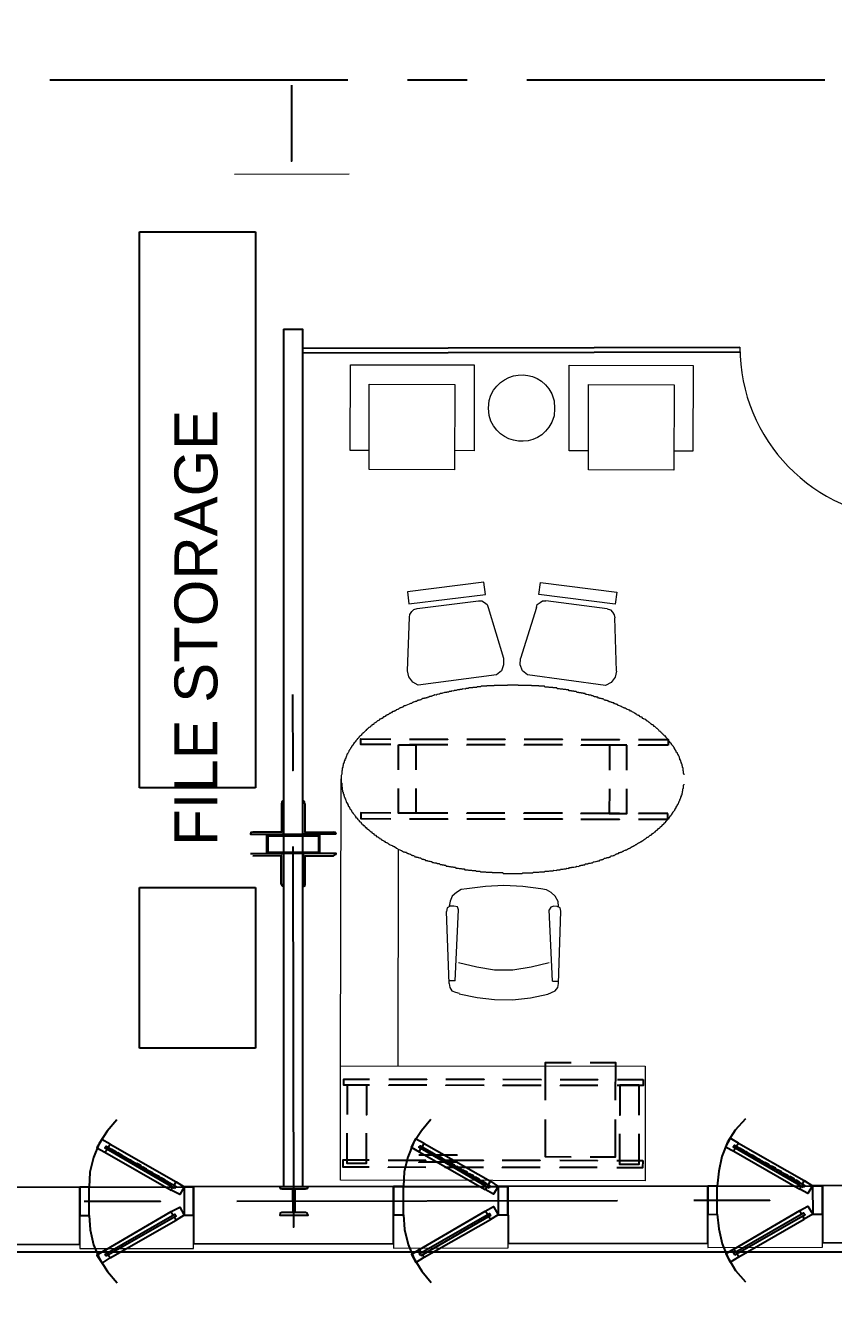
# Model space of a CAD drawing. Header units: inches. Extents: x 6322 to 85903, y -36042 to 7673.
# Drawn here: x 61469.1 to 61638.7, y 5489 to 5755.1 of the extents above; entities that cross this region are included whole.
import ezdxf
from ezdxf.enums import TextEntityAlignment as Align

# ---------------------------------------------------------------- set-up
doc = ezdxf.new("R2010")
doc.units = ezdxf.units.IN
doc.header["$LTSCALE"] = 10
doc.linetypes.add('Amconstr', pattern=[9999, 9999, 0])
doc.linetypes.add('CENTER', pattern=[2, 1.25, -0.25, 0.25, -0.25])
doc.layers.add('A-DOOR', color=2, linetype='Continuous', lineweight=20)
for name, color, linetype in [('A-TEXT-P', 3, 'Continuous'), ('A-WALL-BLWK', 33, 'Continuous'), ('FURN', 6, 'Continuous'), ('Plot Boundary', 1, 'Continuous'), ('ROAD CL', 251, 'CENTER')]:
    doc.layers.add(name, color=color, linetype=linetype)
doc.styles.add('1by8in-1F', font='arial.ttf', dxfattribs={"height": 6})

# ---------------------------------------------------------------- blocks, each defined once
blk = doc.blocks.new('pdf plan')
at = {"color": 7, "linetype": 'Continuous', "lineweight": 9, "true_color": 0x000007}
blk.add_line((279.693, 363.269), (279.693, 363.22), dxfattribs=at)
at = {"color": 7, "linetype": 'Continuous', "lineweight": -2, "true_color": 0x000007}
for points in [[(277.718, 391.6), (277.718, 388.491), (277.718, 388.491)], [(277.718, 366.674), (277.718, 363.565), (277.718, 363.565)], [(281.732, 364.619), (280.508, 364.623), (280.509, 364.854), (281.733, 364.85)], [(282.494, 364.847), (284.065, 364.842), (284.065, 364.842)], [(284.842, 364.839), (286.397, 364.834), (286.397, 364.834)], [(287.174, 364.831), (288.746, 364.825), (288.746, 364.825)], [(289.506, 364.823), (291.078, 364.817), (291.078, 364.817)], [(291.855, 364.814), (293.062, 364.81), (293.062, 364.579)], [(282.043, 363.592), (282.046, 364.617), (282.046, 364.617)], [(282.046, 364.617), (282.757, 364.615), (282.754, 363.589)], [(284.064, 364.61), (282.493, 364.616), (282.493, 364.616)], [(286.396, 364.602), (284.841, 364.608), (284.841, 364.608)], [(288.745, 364.594), (287.173, 364.599), (287.173, 364.599)], [(291.077, 364.586), (289.506, 364.591), (289.506, 364.591)], [(291.375, 364.585), (290.663, 364.587), (290.66, 363.562)], [(291.371, 363.559), (291.375, 364.585), (291.375, 364.585)], [(293.062, 364.579), (291.854, 364.583), (291.854, 364.583)], [(282.751, 362.829), (282.748, 361.82), (282.036, 361.822), (282.04, 362.831)], [(290.657, 362.801), (290.654, 361.792), (291.365, 361.789), (291.368, 362.798)], [(279.488, 360.968), (278.132, 360.968), (278.132, 362.324)], [(278.214, 362.209), (278.198, 362.291), (278.132, 362.324)], [(278.214, 362.209), (278.214, 361.051), (279.372, 361.051)], [(281.722, 361.823), (280.498, 361.828), (280.497, 361.596), (281.721, 361.592)], [(282.482, 361.589), (284.053, 361.584), (284.053, 361.584)], [(284.054, 361.815), (282.483, 361.821), (282.483, 361.821)], [(284.831, 361.581), (286.385, 361.575), (286.385, 361.575)], [(286.386, 361.807), (284.832, 361.812), (284.832, 361.812)], [(287.163, 361.573), (288.734, 361.567), (288.734, 361.567)], [(288.735, 361.799), (287.164, 361.804), (287.164, 361.804)], [(289.495, 361.564), (291.066, 361.559), (291.066, 361.559)], [(291.067, 361.79), (289.496, 361.796), (289.496, 361.796)], [(293.052, 361.783), (291.844, 361.788), (291.844, 361.788)], [(291.844, 361.556), (293.051, 361.552), (293.052, 361.783)], [(279.488, 360.968), (279.455, 361.034), (279.372, 361.051)], [(275.981, 360.174), (277.338, 360.174), (277.338, 358.818)], [(277.238, 358.917), (277.238, 360.075), (276.081, 360.075)], [(277.255, 358.917), (277.255, 360.075), (276.081, 360.075)], [(277.718, 360.455), (277.718, 344.891), (277.718, 344.891)], [(277.238, 358.917), (277.288, 358.851), (277.338, 358.818)], [(277.255, 358.917), (277.272, 358.851), (277.338, 358.818)], [(289.079, 351.592), (288.021, 351.596), (288.016, 350.074)], [(290.893, 350.064), (290.899, 351.586), (289.857, 351.589)], [(280.839, 350.695), (279.781, 350.699), (279.782, 350.947), (280.84, 350.943)], [(279.925, 349.491), (279.93, 350.715), (280.707, 350.712)], [(280.707, 350.712), (280.703, 349.488), (280.703, 349.488)], [(283.171, 350.687), (281.617, 350.692), (281.617, 350.692)], [(281.618, 350.94), (283.172, 350.935), (283.172, 350.935)], [(285.52, 350.678), (283.949, 350.684), (283.949, 350.684)], [(283.95, 350.932), (285.521, 350.927), (285.521, 350.927)], [(287.852, 350.67), (286.281, 350.676), (286.281, 350.676)], [(286.282, 350.924), (287.853, 350.918), (287.853, 350.918)], [(288.63, 350.916), (290.169, 350.91), (290.169, 350.91)], [(290.168, 350.662), (288.63, 350.668), (288.63, 350.668)], [(292.021, 350.904), (292.02, 350.656), (290.962, 350.659)], [(290.963, 350.907), (292.021, 350.904), (292.021, 350.904)], [(291.061, 350.676), (291.057, 349.452), (291.057, 349.452)], [(291.851, 349.449), (291.855, 350.673), (291.061, 350.676)], [(270.507, 349.291), (270.11, 348.828), (269.779, 348.332), (269.547, 347.753), (269.399, 347.157), (269.365, 346.545)], [(283.342, 349.291), (282.961, 348.828), (282.63, 348.332), (282.399, 347.753), (282.25, 347.157), (282.217, 346.545)], [(288.013, 349.28), (288.007, 347.759), (289.066, 347.755)], [(290.885, 347.749), (290.891, 349.27), (290.891, 349.27)], [(296.193, 349.291), (295.78, 348.828), (295.465, 348.332), (295.234, 347.753), (295.102, 347.157), (295.035, 346.545)], [(280.7, 348.727), (280.696, 347.487), (279.918, 347.489), (279.923, 348.73)], [(291.054, 348.691), (291.05, 347.45), (291.844, 347.447), (291.848, 348.688)], [(270.143, 348.183), (270.226, 348.299), (269.895, 348.497), (269.68, 348.15), (270.011, 347.968), (270.11, 348.084)], [(270.226, 348.299), (272.922, 346.76), (272.922, 346.76)], [(282.994, 348.183), (283.06, 348.299), (282.713, 348.497), (282.531, 348.15), (282.862, 347.968), (282.928, 348.084)], [(283.06, 348.299), (285.773, 346.76), (285.773, 346.76)], [(295.829, 348.183), (295.912, 348.299), (295.565, 348.497), (295.383, 348.15), (295.713, 347.968), (295.78, 348.084)], [(295.912, 348.299), (298.591, 346.76), (298.591, 346.76)], [(270.011, 347.968), (272.723, 346.413), (272.723, 346.413)], [(280.811, 347.337), (279.752, 347.341), (279.753, 347.639), (280.812, 347.635)], [(281.589, 347.632), (283.128, 347.627), (283.128, 347.627)], [(282.845, 347.844), (284.416, 347.844), (284.416, 347.844)], [(284.416, 347.546), (282.845, 347.546), (282.845, 347.546)], [(282.862, 347.968), (285.558, 346.413), (285.558, 346.413)], [(283.922, 347.624), (285.493, 347.619), (285.493, 347.619)], [(286.254, 347.616), (287.808, 347.611), (287.808, 347.611)], [(288.602, 347.608), (290.14, 347.602), (290.14, 347.602)], [(289.843, 347.752), (290.885, 347.749), (290.885, 347.749)], [(291.993, 347.596), (291.992, 347.298), (290.933, 347.302)], [(290.934, 347.6), (291.993, 347.596), (291.993, 347.596)], [(295.713, 347.968), (298.409, 346.413), (298.409, 346.413)], [(283.127, 347.329), (281.588, 347.335), (281.588, 347.335)], [(285.492, 347.321), (283.92, 347.327), (283.92, 347.327)], [(287.807, 347.313), (286.253, 347.318), (286.253, 347.318)], [(290.139, 347.305), (288.601, 347.31), (288.601, 347.31)], [(268.985, 346.545), (273.633, 346.545), (273.633, 346.545)], [(272.855, 346.628), (272.922, 346.76), (273.252, 346.545), (273.07, 346.231), (272.723, 346.413), (272.789, 346.545)], [(281.803, 346.545), (286.484, 346.545), (286.484, 346.545)], [(285.69, 346.628), (285.773, 346.76), (286.087, 346.545), (285.889, 346.231), (285.558, 346.413), (285.641, 346.545)], [(294.655, 346.545), (299.336, 346.545), (299.336, 346.545)], [(298.542, 346.628), (298.591, 346.76), (298.939, 346.545), (298.74, 346.231), (298.409, 346.413), (298.476, 346.545)], [(269.167, 345.967), (272.276, 345.967), (272.276, 345.967)], [(275.403, 345.967), (290.95, 345.967), (290.95, 345.967)], [(294.076, 345.967), (297.186, 345.967), (297.186, 345.967)], [(270.011, 343.965), (272.723, 345.536), (272.723, 345.536)], [(272.789, 345.404), (272.723, 345.536), (273.07, 345.718), (273.252, 345.388), (272.922, 345.189), (272.855, 345.321)], [(282.862, 343.965), (285.558, 345.536), (285.558, 345.536)], [(285.641, 345.404), (285.558, 345.536), (285.889, 345.718), (286.087, 345.388), (285.773, 345.189), (285.69, 345.321)], [(295.713, 343.965), (298.409, 345.536), (298.409, 345.536)], [(298.476, 345.404), (298.409, 345.536), (298.74, 345.718), (298.939, 345.388), (298.591, 345.189), (298.542, 345.321)], [(269.365, 345.388), (269.399, 344.792), (269.547, 344.18), (269.779, 343.618), (270.11, 343.089), (270.507, 342.625)], [(270.226, 343.651), (272.922, 345.189), (272.922, 345.189)], [(282.217, 345.388), (282.25, 344.792), (282.399, 344.18), (282.63, 343.618), (282.961, 343.089), (283.342, 342.625)], [(283.06, 343.651), (285.773, 345.189), (285.773, 345.189)], [(295.035, 345.388), (295.102, 344.792), (295.234, 344.18), (295.465, 343.618), (295.78, 343.089), (296.193, 342.625)], [(295.912, 343.651), (298.591, 345.189), (298.591, 345.189)], [(270.11, 343.849), (270.011, 343.965), (269.68, 343.767), (269.895, 343.436), (270.226, 343.651), (270.143, 343.767)], [(282.928, 343.849), (282.862, 343.965), (282.531, 343.767), (282.713, 343.436), (283.06, 343.651), (282.994, 343.767)], [(295.78, 343.849), (295.713, 343.965), (295.383, 343.767), (295.565, 343.436), (295.912, 343.651), (295.829, 343.767)]]:
    blk.add_lwpolyline(points, dxfattribs=at)
at = {"color": 7, "linetype": 'Continuous', "lineweight": 9, "true_color": 0x000007}
for points in [[(280.067, 387.948), (275.386, 387.948), (275.386, 387.948)], [(280.089, 376.653), (280.102, 380.159), (285.163, 380.141), (285.151, 376.635), (284.357, 376.638)], [(289.038, 376.621), (289.05, 380.128), (294.111, 380.11), (294.099, 376.604)], [(285.768, 378.072), (285.752, 378.37), (285.77, 378.684)], [(288.335, 378.956), (288.433, 378.674), (288.448, 378.36)], [(288.448, 378.36), (288.431, 378.062), (288.33, 377.798)], [(280.867, 376.65), (280.089, 376.653), (280.089, 376.653)], [(289.831, 376.619), (289.038, 376.621), (289.038, 376.621)], [(294.099, 376.604), (293.321, 376.606), (293.321, 376.606)], [(282.495, 369.826), (282.511, 369.942), (282.595, 370.057), (282.678, 370.14), (282.81, 370.189), (285.325, 370.494), (285.458, 370.494), (285.573, 370.427), (285.672, 370.344), (285.721, 370.228)], [(287.689, 370.221), (287.723, 370.337), (287.839, 370.419), (287.939, 370.485), (288.071, 370.484)], [(290.584, 370.161), (288.071, 370.484), (288.071, 370.484)], [(282.849, 367.046), (282.634, 367.179), (282.469, 367.395), (282.421, 367.643), (282.495, 369.826)], [(285.721, 370.228), (286.342, 368.142), (286.342, 368.142)], [(287.689, 370.221), (287.037, 368.139), (287.037, 368.139)], [(290.584, 370.161), (290.716, 370.111), (290.798, 370.028), (290.864, 369.912), (290.897, 369.796)], [(290.955, 367.613), (290.897, 369.796), (290.897, 369.796)], [(286.342, 368.142), (286.341, 367.877), (286.258, 367.629), (286.059, 367.465)], [(287.316, 367.46), (287.118, 367.626), (287.02, 367.875), (287.037, 368.139)], [(286.059, 367.465), (282.849, 367.046), (282.849, 367.046)], [(290.507, 367.019), (287.316, 367.46), (287.316, 367.46)], [(290.955, 367.613), (290.905, 367.365), (290.739, 367.15), (290.507, 367.019)], [(287.083, 367.031), (286.95, 367.032), (286.934, 367.048), (286.504, 367.05), (286.487, 367.033), (285.958, 367.035), (285.942, 367.019), (285.66, 367.02), (285.644, 367.003), (285.429, 367.004), (285.412, 366.971), (285.263, 366.971), (285.23, 366.955), (285.081, 366.955), (285.065, 366.939), (284.916, 366.939), (284.899, 366.906), (284.816, 366.907), (284.767, 366.89), (284.667, 366.891), (284.651, 366.874), (284.552, 366.875), (284.535, 366.858), (284.452, 366.858), (284.403, 366.825), (284.32, 366.826), (284.303, 366.809), (284.221, 366.81), (284.204, 366.793), (284.121, 366.793), (284.088, 366.76), (284.022, 366.761), (284.005, 366.744), (283.923, 366.744), (283.906, 366.728), (283.84, 366.728), (283.823, 366.712), (283.757, 366.712), (283.724, 366.679), (283.691, 366.679), (283.641, 366.663), (283.608, 366.663), (283.592, 366.646), (283.525, 366.647), (283.492, 366.63), (283.459, 366.63), (283.409, 366.597), (283.393, 366.597), (283.376, 366.581), (283.31, 366.581), (283.294, 366.565), (283.244, 366.565), (283.227, 366.532), (283.178, 366.532), (283.161, 366.516), (283.111, 366.516), (283.095, 366.499), (283.029, 366.499), (283.012, 366.483), (282.996, 366.483), (282.962, 366.45), (282.946, 366.45), (282.913, 366.434), (282.863, 366.434), (282.846, 366.417), (282.813, 366.418), (282.797, 366.385), (282.731, 366.385), (282.714, 366.368), (282.697, 366.368), (282.664, 366.352), (282.648, 366.352), (282.631, 366.335), (282.615, 366.336), (282.581, 366.303), (282.532, 366.303)], [(291.083, 366.19), (291.05, 366.207), (291.016, 366.207), (291, 366.24), (290.967, 366.24), (290.95, 366.257), (290.934, 366.257), (290.901, 366.273), (290.868, 366.273), (290.851, 366.307), (290.802, 366.307), (290.785, 366.323), (290.752, 366.323), (290.736, 366.34), (290.719, 366.34), (290.703, 366.357), (290.653, 366.357), (290.604, 366.39), (290.587, 366.39), (290.571, 366.407), (290.521, 366.407), (290.504, 366.424), (290.471, 366.424), (290.438, 366.457), (290.422, 366.457), (290.405, 366.474), (290.356, 366.474), (290.323, 366.49), (290.273, 366.491), (290.257, 366.507), (290.224, 366.507), (290.191, 366.54), (290.141, 366.541), (290.125, 366.557), (290.058, 366.557), (290.042, 366.574), (290.025, 366.574), (289.992, 366.607), (289.943, 366.607), (289.91, 366.624), (289.844, 366.624), (289.827, 366.641), (289.794, 366.641), (289.744, 366.658), (289.695, 366.658), (289.678, 366.691), (289.612, 366.691), (289.596, 366.708), (289.53, 366.708), (289.513, 366.725), (289.43, 366.725), (289.414, 366.742), (289.348, 366.742), (289.315, 366.775), (289.232, 366.775), (289.216, 366.792), (289.133, 366.792), (289.116, 366.809), (289.017, 366.809), (289.001, 366.842), (288.918, 366.843), (288.885, 366.859), (288.786, 366.86), (288.769, 366.876), (288.67, 366.877), (288.621, 366.893), (288.538, 366.894), (288.521, 366.927), (288.373, 366.927), (288.356, 366.944), (288.207, 366.944), (288.174, 366.961), (288.025, 366.962), (288.009, 366.995), (287.794, 366.995), (287.777, 367.012), (287.496, 367.013), (287.48, 367.03), (287.414, 367.03)], [(282.316, 366.204), (282.283, 366.204), (282.267, 366.188), (282.25, 366.188), (282.234, 366.155), (282.2, 366.155), (282.184, 366.139), (282.167, 366.139), (282.134, 366.122), (282.118, 366.122), (282.101, 366.106), (282.084, 366.106), (282.051, 366.073), (282.035, 366.073), (282.018, 366.056), (282.002, 366.057), (281.968, 366.04), (281.952, 366.04), (281.935, 366.007), (281.902, 366.007), (281.886, 365.991), (281.869, 365.991), (281.852, 365.974), (281.819, 365.974), (281.803, 365.958), (281.786, 365.958), (281.753, 365.925), (281.737, 365.925), (281.72, 365.909), (281.703, 365.892), (281.67, 365.892), (281.654, 365.859), (281.637, 365.859), (281.604, 365.843), (281.587, 365.843), (281.571, 365.826), (281.554, 365.827), (281.521, 365.81), (281.504, 365.777), (281.488, 365.777), (281.471, 365.761), (281.438, 365.761), (281.438, 365.744), (281.422, 365.744), (281.372, 365.695), (281.355, 365.695), (281.339, 365.678), (281.322, 365.679), (281.289, 365.662), (281.272, 365.662), (281.272, 365.629), (281.256, 365.613), (281.223, 365.613), (281.206, 365.596), (281.19, 365.596), (281.173, 365.58), (281.123, 365.53), (281.107, 365.53), (281.073, 365.514), (281.057, 365.481), (281.04, 365.481), (281.04, 365.464), (281.024, 365.448), (280.991, 365.448), (280.974, 365.432), (280.957, 365.432), (280.957, 365.399), (280.941, 365.382), (280.908, 365.382), (280.891, 365.366), (280.891, 365.333), (280.874, 365.333), (280.841, 365.316), (280.825, 365.316), (280.808, 365.3), (280.808, 365.283), (280.791, 365.283), (280.758, 365.25), (280.758, 365.234), (280.742, 365.234)], [(291.314, 366.09), (291.281, 366.09), (291.264, 366.107), (291.248, 366.107), (291.231, 366.123)], [(291.528, 365.973), (291.495, 366.007), (291.479, 366.007)], [(292.519, 365.341), (292.485, 365.341), (292.485, 365.358), (292.469, 365.391), (292.453, 365.391), (292.436, 365.408), (292.403, 365.408), (292.403, 365.424), (292.387, 365.441), (292.37, 365.441), (292.321, 365.491), (292.304, 365.508), (292.288, 365.508), (292.238, 365.557), (292.222, 365.557), (292.189, 365.574), (292.156, 365.624), (292.139, 365.624), (292.106, 365.641), (292.09, 365.641), (292.073, 365.657), (292.057, 365.657), (292.023, 365.674), (292.024, 365.707), (292.007, 365.707), (291.991, 365.724), (291.958, 365.724), (291.941, 365.74), (291.924, 365.74), (291.875, 365.79), (291.859, 365.79), (291.842, 365.807), (291.809, 365.807), (291.792, 365.824), (291.776, 365.824), (291.759, 365.857), (291.726, 365.857), (291.726, 365.873), (291.71, 365.89), (291.693, 365.89), (291.66, 365.923)], [(292.964, 364.91), (292.964, 364.943), (292.931, 364.943), (292.914, 364.96), (292.914, 364.976), (292.898, 364.976), (292.865, 365.009), (292.865, 365.026), (292.848, 365.026), (292.832, 365.043), (292.832, 365.059), (292.815, 365.059), (292.782, 365.092), (292.782, 365.109), (292.766, 365.109), (292.749, 365.126), (292.749, 365.142), (292.716, 365.142), (292.683, 365.192), (292.634, 365.242), (292.617, 365.242), (292.617, 365.258)], [(280.426, 364.921), (280.426, 364.904), (280.41, 364.904), (280.377, 364.871), (280.376, 364.855), (280.36, 364.855), (280.36, 364.838), (280.343, 364.805), (280.31, 364.805), (280.31, 364.789), (280.293, 364.772), (280.293, 364.756), (280.277, 364.756), (280.277, 364.723), (280.227, 364.69), (280.21, 364.657), (280.21, 364.64), (280.194, 364.64), (280.194, 364.624), (280.144, 364.574), (280.144, 364.558), (280.127, 364.558), (280.127, 364.525)], [(280.609, 365.102), (280.592, 365.102), (280.592, 365.086), (280.576, 365.069), (280.543, 365.069), (280.543, 365.053)], [(293.719, 363.369), (293.719, 363.385), (293.686, 363.419), (293.686, 363.534), (293.67, 363.534), (293.67, 363.65), (293.654, 363.667), (293.654, 363.733), (293.638, 363.733), (293.638, 363.799), (293.605, 363.816), (293.605, 363.849), (293.588, 363.882), (293.589, 363.915), (293.572, 363.948), (293.572, 363.981), (293.539, 363.981), (293.539, 364.048), (293.523, 364.048), (293.523, 364.081), (293.507, 364.114), (293.507, 364.13), (293.49, 364.147), (293.49, 364.18), (293.457, 364.197), (293.457, 364.213), (293.441, 364.23), (293.441, 364.263), (293.424, 364.28), (293.391, 364.296), (293.392, 364.346), (293.375, 364.346), (293.375, 364.362), (293.342, 364.412), (293.342, 364.445), (293.309, 364.445), (293.309, 364.479), (293.293, 364.495), (293.293, 364.512), (293.276, 364.512), (293.276, 364.528), (293.244, 364.561), (293.227, 364.578), (293.227, 364.595), (293.211, 364.595), (293.211, 364.611), (293.194, 364.644), (293.194, 364.661), (293.161, 364.661), (293.161, 364.678), (293.112, 364.744), (293.112, 364.76), (293.079, 364.76), (293.079, 364.794)], [(279.961, 364.261), (279.961, 364.228), (279.928, 364.228), (279.928, 364.195)], [(280.044, 364.409), (280.044, 364.393), (280.011, 364.376)], [(279.877, 364.046), (279.877, 364.03), (279.844, 364.03), (279.844, 363.964), (279.827, 363.964), (279.827, 363.897), (279.811, 363.898), (279.811, 363.848), (279.777, 363.848), (279.777, 363.782), (279.761, 363.749), (279.76, 363.699), (279.744, 363.666), (279.743, 363.567), (279.727, 363.55), (279.727, 363.517)], [(279.651, 351.493), (279.693, 363.22), (279.693, 363.22)], [(279.693, 363.22), (279.692, 363.071), (279.725, 363.054), (279.725, 362.905), (279.741, 362.889), (279.741, 362.79), (279.757, 362.756), (279.757, 362.69), (279.773, 362.674), (279.773, 362.608), (279.806, 362.591), (279.806, 362.541), (279.822, 362.525), (279.822, 362.492), (279.839, 362.458), (279.839, 362.425), (279.872, 362.409), (279.872, 362.376), (279.888, 362.359), (279.888, 362.342), (279.904, 362.309), (279.904, 362.276), (279.921, 362.276), (279.921, 362.227), (279.954, 362.226), (279.954, 362.193), (279.986, 362.144), (279.986, 362.111), (280.003, 362.111), (280.003, 362.077), (280.036, 362.061), (280.036, 362.044), (280.052, 362.011), (280.052, 361.995), (280.069, 361.995), (280.069, 361.978), (280.102, 361.961), (280.102, 361.928), (280.118, 361.928), (280.118, 361.895), (280.134, 361.895), (280.134, 361.878), (280.151, 361.845), (280.151, 361.829), (280.184, 361.829), (280.184, 361.812)], [(292.503, 361.024), (292.52, 361.041), (292.536, 361.041), (292.537, 361.057), (292.57, 361.09), (292.586, 361.09), (292.603, 361.107), (292.603, 361.123), (292.619, 361.123), (292.653, 361.156), (292.669, 361.156), (292.669, 361.173), (292.686, 361.189), (292.702, 361.189), (292.736, 361.206), (292.736, 361.239), (292.752, 361.239), (292.769, 361.255), (292.769, 361.272), (292.802, 361.272), (292.819, 361.305), (292.819, 361.321), (292.835, 361.321), (292.852, 361.338), (292.852, 361.354), (292.885, 361.354), (292.902, 361.387), (292.902, 361.404), (292.918, 361.403), (292.951, 361.42), (292.951, 361.436), (292.968, 361.436), (292.968, 361.469), (292.985, 361.486), (293.001, 361.486), (293.001, 361.502), (293.051, 361.552), (293.068, 361.568), (293.068, 361.585), (293.101, 361.585), (293.101, 361.618), (293.117, 361.634), (293.134, 361.634), (293.134, 361.651), (293.151, 361.684), (293.151, 361.7), (293.184, 361.7), (293.184, 361.717), (293.2, 361.733), (293.217, 361.766), (293.217, 361.783), (293.234, 361.783), (293.234, 361.799), (293.267, 361.832), (293.267, 361.849), (293.284, 361.849), (293.284, 361.865), (293.333, 361.915), (293.334, 361.948), (293.35, 361.948), (293.35, 361.964), (293.367, 361.997), (293.383, 362.014), (293.384, 362.063), (293.417, 362.063), (293.417, 362.08), (293.433, 362.096), (293.433, 362.113), (293.45, 362.146), (293.45, 362.162), (293.483, 362.179), (293.483, 362.212), (293.5, 362.228), (293.5, 362.245), (293.517, 362.261), (293.517, 362.294), (293.533, 362.311), (293.534, 362.361), (293.567, 362.377), (293.567, 362.41), (293.583, 362.41), (293.584, 362.476), (293.6, 362.476), (293.6, 362.542), (293.633, 362.542), (293.634, 362.608), (293.65, 362.625), (293.65, 362.691), (293.667, 362.707), (293.667, 362.79), (293.684, 362.823), (293.684, 362.939), (293.718, 362.972), (293.718, 362.988)], [(280.299, 361.663), (280.299, 361.63), (280.332, 361.63), (280.349, 361.613), (280.348, 361.597), (280.365, 361.596), (280.365, 361.58), (280.398, 361.547), (280.431, 361.514), (280.431, 361.48), (280.447, 361.48), (280.48, 361.464), (280.48, 361.447), (280.497, 361.447), (280.513, 361.431), (280.513, 361.397), (280.53, 361.397), (280.53, 361.381), (280.563, 361.364), (280.579, 361.364), (280.579, 361.348), (280.596, 361.315), (280.629, 361.314), (280.645, 361.298), (280.645, 361.281), (280.662, 361.281), (280.678, 361.248), (280.678, 361.232), (280.711, 361.231), (280.744, 361.198), (280.777, 361.165), (280.794, 361.165), (280.793, 361.148), (280.81, 361.132), (280.826, 361.132), (280.876, 361.082), (280.925, 361.049), (280.942, 361.049), (280.942, 361.016), (280.958, 361.016), (280.975, 360.999), (281.008, 360.982), (281.024, 360.982), (281.024, 360.949), (281.041, 360.933), (281.057, 360.932), (281.09, 360.916), (281.107, 360.916), (281.123, 360.899), (281.123, 360.866), (281.156, 360.866), (281.173, 360.849), (281.189, 360.849), (281.239, 360.816), (281.255, 360.816), (281.255, 360.783), (281.272, 360.783), (281.305, 360.766), (281.321, 360.766), (281.354, 360.716), (281.387, 360.716), (281.404, 360.7), (281.42, 360.7), (281.42, 360.683), (281.453, 360.666), (281.47, 360.666), (281.486, 360.633), (281.503, 360.633), (281.536, 360.617), (281.552, 360.616), (281.569, 360.6), (281.585, 360.6), (281.635, 360.55), (281.651, 360.55)], [(286.775, 359.341), (287.072, 359.34), (287.122, 359.373), (287.519, 359.371), (287.536, 359.388), (287.767, 359.387), (287.817, 359.404), (287.999, 359.403), (288.032, 359.436), (288.181, 359.435), (288.214, 359.452), (288.346, 359.451), (288.379, 359.468), (288.495, 359.467), (288.512, 359.484), (288.644, 359.483), (288.661, 359.516), (288.76, 359.516), (288.81, 359.532), (288.892, 359.532), (288.909, 359.549), (288.992, 359.548), (289.025, 359.581), (289.108, 359.581), (289.124, 359.597), (289.207, 359.597), (289.257, 359.613), (289.29, 359.613), (289.323, 359.63), (289.405, 359.629), (289.439, 359.662), (289.488, 359.662), (289.505, 359.679), (289.571, 359.679), (289.588, 359.695), (289.654, 359.695), (289.67, 359.728), (289.77, 359.727), (289.786, 359.744), (289.803, 359.744), (289.819, 359.76), (289.886, 359.76), (289.919, 359.777), (289.968, 359.776), (290.002, 359.809), (290.035, 359.809), (290.084, 359.826), (290.117, 359.825), (290.15, 359.842), (290.167, 359.842), (290.2, 359.858), (290.25, 359.858), (290.266, 359.891), (290.333, 359.891), (290.349, 359.907), (290.382, 359.907), (290.399, 359.924), (290.415, 359.924), (290.449, 359.957), (290.498, 359.956), (290.531, 359.973), (290.548, 359.973), (290.564, 359.989), (290.631, 359.989), (290.647, 360.006), (290.68, 360.005), (290.697, 360.038), (290.714, 360.038), (290.73, 360.055), (290.78, 360.055), (290.829, 360.071), (290.846, 360.071), (290.863, 360.104), (290.879, 360.104), (290.912, 360.12), (290.929, 360.12), (290.945, 360.137), (290.979, 360.137), (290.995, 360.153), (291.028, 360.153), (291.061, 360.186), (291.094, 360.186), (291.111, 360.202), (291.144, 360.202), (291.161, 360.219), (291.177, 360.219), (291.21, 360.252), (291.227, 360.252), (291.244, 360.268), (291.26, 360.268), (291.293, 360.284), (291.31, 360.284), (291.326, 360.301), (291.36, 360.301), (291.393, 360.334), (291.409, 360.334), (291.442, 360.35), (291.459, 360.35), (291.476, 360.367), (291.509, 360.366), (291.542, 360.416), (291.558, 360.416), (291.592, 360.432), (291.608, 360.432), (291.625, 360.449), (291.641, 360.449), (291.674, 360.482), (291.691, 360.482), (291.741, 360.514), (291.757, 360.514), (291.774, 360.531), (291.79, 360.564), (291.824, 360.564), (291.84, 360.58), (291.857, 360.58), (291.89, 360.597), (291.906, 360.597), (291.923, 360.63), (291.94, 360.63), (291.989, 360.662), (292.006, 360.662), (292.006, 360.679), (292.039, 360.679), (292.072, 360.728), (292.089, 360.728), (292.122, 360.745), (292.138, 360.745), (292.155, 360.778), (292.172, 360.778), (292.172, 360.794), (292.205, 360.811)], [(292.321, 360.893), (292.354, 360.893), (292.371, 360.909)], [(281.8, 360.467), (281.833, 360.467), (281.85, 360.45), (281.866, 360.45)], [(282, 351.485), (282.031, 360.334), (282.031, 360.334)], [(282.246, 360.234), (282.262, 360.234), (282.295, 360.217), (282.361, 360.217), (282.378, 360.184), (282.394, 360.183), (282.411, 360.167), (282.444, 360.167), (282.46, 360.15), (282.477, 360.15), (282.51, 360.133), (282.527, 360.133), (282.56, 360.1), (282.593, 360.1), (282.609, 360.083), (282.642, 360.083), (282.675, 360.067), (282.692, 360.067), (282.708, 360.033), (282.758, 360.033), (282.774, 360.017), (282.824, 360.017), (282.84, 360), (282.857, 360), (282.89, 359.983), (282.94, 359.983), (282.973, 359.95), (282.989, 359.95), (283.006, 359.933), (283.055, 359.933), (283.072, 359.916), (283.121, 359.916), (283.138, 359.883), (283.204, 359.883), (283.22, 359.866), (283.237, 359.866), (283.27, 359.85), (283.319, 359.849), (283.353, 359.833), (283.386, 359.833), (283.435, 359.799), (283.468, 359.799), (283.501, 359.783), (283.567, 359.782), (283.584, 359.766), (283.6, 359.766), (283.617, 359.749), (283.7, 359.749), (283.733, 359.716), (283.799, 359.715), (283.815, 359.699), (283.881, 359.699), (283.898, 359.682), (283.964, 359.682), (283.98, 359.649), (284.063, 359.648), (284.096, 359.632), (284.146, 359.631), (284.179, 359.615), (284.261, 359.615), (284.278, 359.598), (284.361, 359.598), (284.377, 359.564), (284.476, 359.564), (284.509, 359.547), (284.592, 359.547), (284.625, 359.531), (284.724, 359.53), (284.741, 359.497), (284.873, 359.497), (284.889, 359.48), (285.022, 359.48), (285.038, 359.463), (285.187, 359.462), (285.204, 359.446), (285.352, 359.445), (285.385, 359.412), (285.584, 359.411), (285.617, 359.395), (285.849, 359.394), (285.865, 359.377), (286.295, 359.376), (286.311, 359.343), (286.444, 359.342)], [(284.821, 358.719), (284.589, 358.687), (284.407, 358.572), (284.224, 358.424), (284.141, 358.209), (284.107, 358.011)], [(288.573, 357.995), (288.557, 358.194), (288.442, 358.409), (288.277, 358.558), (288.079, 358.675), (287.847, 358.709), (287.12, 358.811), (286.343, 358.846), (285.582, 358.816), (284.821, 358.719)], [(284.14, 358.011), (284.024, 357.945), (283.99, 357.796)], [(284.487, 357.86), (284.438, 357.976), (284.289, 358.01), (284.14, 358.011)], [(288.374, 357.996), (288.258, 357.963), (288.192, 357.847)], [(288.523, 357.995), (288.374, 357.996), (288.374, 357.996)], [(288.671, 357.796), (288.639, 357.929), (288.523, 357.995)], [(284.096, 354.852), (283.99, 357.796), (283.99, 357.796)], [(284.344, 354.95), (284.487, 357.86), (284.487, 357.86)], [(288.314, 354.936), (288.192, 357.847), (288.192, 357.847)], [(288.562, 354.836), (288.671, 357.796), (288.671, 357.796)], [(284.479, 355.71), (285.223, 355.526), (285.95, 355.407), (286.695, 355.405), (287.456, 355.518), (288.184, 355.697)], [(284.096, 354.852), (284.128, 354.686), (284.211, 354.553), (284.359, 354.487), (284.508, 354.453)], [(284.344, 354.95), (284.113, 354.951), (284.113, 354.951)], [(288.279, 354.473), (288.428, 354.539), (288.544, 354.671), (288.562, 354.836)], [(288.314, 354.936), (288.578, 354.935), (288.578, 354.935)], [(284.508, 354.42), (285.235, 354.269), (285.946, 354.183), (286.69, 354.181), (287.418, 354.261), (288.13, 354.407)], [(288.13, 354.407), (288.279, 354.473), (288.279, 354.473)]]:
    blk.add_lwpolyline(points, dxfattribs=at)
for points in [[(280.864, 375.873), (280.876, 379.363), (284.366, 379.35), (284.354, 375.86)], [(289.829, 375.841), (289.841, 379.331), (293.331, 379.319), (293.319, 375.829)], [(282.416, 370.868), (282.48, 370.372), (285.607, 370.758), (285.543, 371.254)], [(290.983, 370.838), (290.915, 370.342), (287.791, 370.75), (287.858, 371.246)], [(279.635, 346.812), (279.651, 351.493), (292.106, 351.449), (292.089, 346.768)]]:
    blk.add_lwpolyline(points, close=True, dxfattribs=at)
at = {"color": 7, "linetype": 'Continuous', "lineweight": -2, "true_color": 0x000007}
for points in [[(276.081, 361.051), (275.998, 361.034), (275.981, 360.968), (277.338, 360.968), (277.338, 362.324), (277.272, 362.291), (277.255, 362.209), (277.255, 361.051)], [(278.81, 360.968), (278.81, 360.174), (276.66, 360.174), (276.66, 360.968)], [(278.76, 360.902), (278.76, 360.224), (276.709, 360.224), (276.709, 360.902)], [(279.372, 360.075), (279.455, 360.125), (279.488, 360.174), (278.132, 360.174), (278.132, 358.818), (278.198, 358.851), (278.214, 358.917), (278.214, 360.075)], [(272.872, 346.479), (270.011, 348.15), (270.06, 348.216), (272.922, 346.562)], [(270.259, 348.034), (270.424, 347.918), (270.457, 347.984), (270.292, 348.084)], [(285.723, 346.479), (282.845, 348.15), (282.912, 348.216), (285.773, 346.562)], [(283.11, 348.034), (283.276, 347.918), (283.292, 347.984), (283.127, 348.084)], [(298.558, 346.479), (295.697, 348.15), (295.747, 348.216), (298.625, 346.562)], [(295.929, 348.034), (296.094, 347.918), (296.144, 347.984), (295.978, 348.084)], [(270.507, 347.885), (270.672, 347.769), (270.722, 347.836), (270.54, 347.951)], [(270.755, 347.736), (270.937, 347.621), (270.97, 347.687), (270.804, 347.802)], [(271.019, 347.587), (271.185, 347.472), (271.218, 347.538), (271.053, 347.654)], [(283.358, 347.885), (283.524, 347.769), (283.54, 347.836), (283.375, 347.951)], [(283.606, 347.736), (283.772, 347.621), (283.805, 347.687), (283.639, 347.802)], [(283.871, 347.587), (284.036, 347.472), (284.053, 347.538), (283.887, 347.654)], [(296.193, 347.885), (296.359, 347.769), (296.392, 347.836), (296.226, 347.951)], [(296.441, 347.736), (296.607, 347.621), (296.656, 347.687), (296.474, 347.802)], [(296.689, 347.587), (296.871, 347.472), (296.904, 347.538), (296.739, 347.654)], [(271.268, 347.439), (271.433, 347.356), (271.483, 347.422), (271.317, 347.505)], [(271.516, 347.29), (271.698, 347.207), (271.714, 347.273), (271.565, 347.356)], [(271.78, 347.141), (271.946, 347.058), (271.962, 347.124), (271.797, 347.207)], [(272.028, 346.992), (272.194, 346.909), (272.227, 346.975), (272.045, 347.058)], [(284.102, 347.439), (284.268, 347.356), (284.301, 347.422), (284.136, 347.505)], [(284.351, 347.29), (284.516, 347.207), (284.566, 347.273), (284.4, 347.356)], [(284.599, 347.141), (284.781, 347.058), (284.814, 347.124), (284.648, 347.207)], [(284.863, 346.992), (285.029, 346.909), (285.078, 346.975), (284.896, 347.058)], [(296.954, 347.439), (297.119, 347.356), (297.152, 347.422), (296.987, 347.505)], [(297.202, 347.29), (297.367, 347.207), (297.417, 347.273), (297.252, 347.356)], [(297.45, 347.141), (297.632, 347.058), (297.665, 347.124), (297.5, 347.207)], [(297.715, 346.992), (297.88, 346.909), (297.93, 346.975), (297.748, 347.058)], [(268.985, 344.213), (268.985, 346.545), (260.814, 346.545), (260.814, 344.213)], [(268.985, 346.545), (268.985, 345.388), (269.365, 345.388), (269.365, 346.545)], [(272.276, 346.86), (272.458, 346.76), (272.475, 346.827), (272.31, 346.926)], [(272.541, 346.711), (272.707, 346.612), (272.723, 346.678), (272.558, 346.777)], [(273.252, 346.545), (273.252, 345.388), (273.633, 345.388), (273.633, 346.545)], [(281.803, 344.213), (281.803, 346.545), (273.633, 346.545), (273.633, 344.213)], [(277.238, 345.487), (277.172, 345.47), (277.156, 345.388), (278.314, 345.388), (278.28, 345.47), (278.214, 345.487), (277.784, 345.487), (277.784, 346.463), (278.214, 346.463), (278.28, 346.479), (278.314, 346.545), (277.156, 346.545), (277.172, 346.479), (277.238, 346.463), (277.685, 346.463), (277.685, 345.487)], [(281.803, 346.545), (281.803, 345.388), (282.217, 345.388), (282.217, 346.545)], [(285.111, 346.86), (285.277, 346.76), (285.326, 346.827), (285.161, 346.926)], [(285.36, 346.711), (285.541, 346.612), (285.575, 346.678), (285.409, 346.777)], [(286.087, 346.545), (286.087, 345.388), (286.484, 345.388), (286.484, 346.545)], [(294.655, 344.213), (294.655, 346.545), (286.484, 346.545), (286.484, 344.213)], [(294.655, 346.545), (294.655, 345.388), (295.035, 345.388), (295.035, 346.545)], [(297.963, 346.86), (298.128, 346.76), (298.178, 346.827), (298.013, 346.926)], [(298.211, 346.711), (298.393, 346.612), (298.409, 346.678), (298.261, 346.777)], [(298.939, 346.545), (298.939, 345.388), (299.336, 345.388), (299.336, 346.545)], [(307.506, 344.213), (307.506, 346.545), (299.336, 346.545), (299.336, 344.213)], [(270.06, 343.717), (270.011, 343.8), (272.872, 345.437), (272.922, 345.355)], [(282.912, 343.717), (282.845, 343.8), (285.723, 345.437), (285.773, 345.355)], [(295.747, 343.717), (295.697, 343.8), (298.558, 345.437), (298.625, 345.355)]]:
    blk.add_lwpolyline(points, close=True, dxfattribs=at)
at = {"color": 253, "linetype": 'Continuous', "lineweight": 20, "true_color": 0xb3b3b3}
for points in [[(268.985, 344.213), (268.985, 344.031), (273.633, 344.031), (273.633, 344.213)], [(281.803, 344.213), (281.803, 344.031), (286.484, 344.031), (286.484, 344.213)], [(294.655, 344.213), (294.655, 344.031), (299.336, 344.031), (299.336, 344.213)]]:
    blk.add_lwpolyline(points, dxfattribs=at)
at = {"color": 7, "linetype": 'Continuous', "lineweight": 9, "true_color": 0x000007}
for points in [[(285.77, 378.684), (286.105, 379.94), (287.76, 380.116), (288.335, 378.956)], [(288.33, 377.798), (287.781, 376.642), (286.094, 376.797), (285.768, 378.072)], [(287.414, 367.03), (287.298, 367.03), (287.199, 367.031), (287.083, 367.031)], [(282.532, 366.303), (282.482, 366.27), (282.333, 366.221), (282.316, 366.204)], [(291.231, 366.123), (291.165, 366.14), (291.132, 366.19), (291.083, 366.19)], [(291.479, 366.007), (291.446, 366.04), (291.347, 366.04), (291.314, 366.09)], [(291.66, 365.923), (291.611, 365.923), (291.578, 365.973), (291.528, 365.973)], [(280.742, 365.234), (280.692, 365.185), (280.659, 365.152), (280.609, 365.102)], [(292.617, 365.258), (292.568, 365.308), (292.617, 365.225), (292.519, 365.341)], [(280.543, 365.053), (280.509, 365.003), (280.46, 364.954), (280.426, 364.921)], [(293.079, 364.794), (293.046, 364.827), (292.997, 364.877), (292.964, 364.91)], [(279.928, 364.195), (279.927, 364.145), (279.878, 364.112), (279.877, 364.046)], [(280.011, 364.376), (280.011, 364.327), (279.994, 364.294), (279.961, 364.261)], [(280.127, 364.525), (280.028, 364.426), (280.144, 364.508), (280.044, 364.409)], [(279.727, 363.517), (279.726, 363.319), (279.693, 363.451), (279.693, 363.269)], [(280.184, 361.812), (280.283, 361.713), (280.233, 361.729), (280.299, 361.663)], [(292.371, 360.909), (292.487, 361.041), (292.404, 360.926), (292.503, 361.024)], [(281.651, 360.55), (281.701, 360.517), (281.767, 360.5), (281.8, 360.467)], [(292.205, 360.811), (292.254, 360.81), (292.288, 360.86), (292.321, 360.893)], [(281.866, 360.45), (281.948, 360.367), (282.163, 360.3), (282.246, 360.234)], [(286.444, 359.342), (286.543, 359.342), (286.659, 359.341), (286.775, 359.341)]]:
    blk.add_open_spline(points, degree=3, dxfattribs=at)
at = {"layer": 'A-DOOR'}
blk.add_arc((303.042, 380.844), 7.02, 179.9176, 268.1705, dxfattribs=at)
at = {"layer": 'A-WALL-BLWK'}
for p, q in [((278.146, 380.84), (296.016, 380.854)), ((278.146, 380.645), (296.016, 380.659))]:
    blk.add_line(p, q, dxfattribs=at)
for points in [[(277.368, 381.621), (277.306, 346.546)], [(277.368, 381.621), (278.147, 381.62), (278.086, 346.545)]]:
    blk.add_lwpolyline(points, dxfattribs=at)
at = {"layer": 'FURN', "linetype": 'Amconstr', "lineweight": 25}
for p, q in [((276.193, 362.857), (271.449, 362.866)), ((271.442, 358.798), (276.186, 358.789))]:
    blk.add_line(p, q, dxfattribs=at)
for points in [[(271.449, 362.866), (271.489, 385.616), (276.233, 385.608), (276.193, 362.857)], [(276.186, 358.789), (276.174, 352.215), (271.43, 352.223), (271.442, 358.798)]]:
    blk.add_lwpolyline(points, dxfattribs=at)
at = {"layer": 'Plot Boundary', "color": 5, "lineweight": -3}
blk.add_lwpolyline([(173.816, 439.924), (484.814, 439.377), (484.645, 343.505), (173.647, 344.053)], close=True, dxfattribs=at)
at = {"layer": 'A-TEXT-P', "style": '1by8in-1F'}
blk.add_text('FILE STORAGE', height=1.75375, rotation=89.8991, dxfattribs=at).set_placement((273.771, 369.409), align=Align.MIDDLE_CENTER)

msp = doc.modelspace()

# ---------------------------------------------------------------- linework, layer by layer
at = {"layer": 'ROAD CL', "ltscale": 5}
msp.add_lwpolyline([(63714.24786, 4966.19694), (62936.78765, 5743.65715), (60915.76724, 5743.65715)], dxfattribs=at)

# ---------------------------------------------------------------- block references
at = {"linetype": 'Amconstr', "lineweight": 25, "xscale": 5.131858713091743, "yscale": 5.131858713091743, "zscale": 5.131858713091743, "rotation": 0.100856521769071}
msp.add_blockref('pdf plan', (60103.28593, 3730.46186), dxfattribs=at)

doc.saveas('drawing.dxf')
